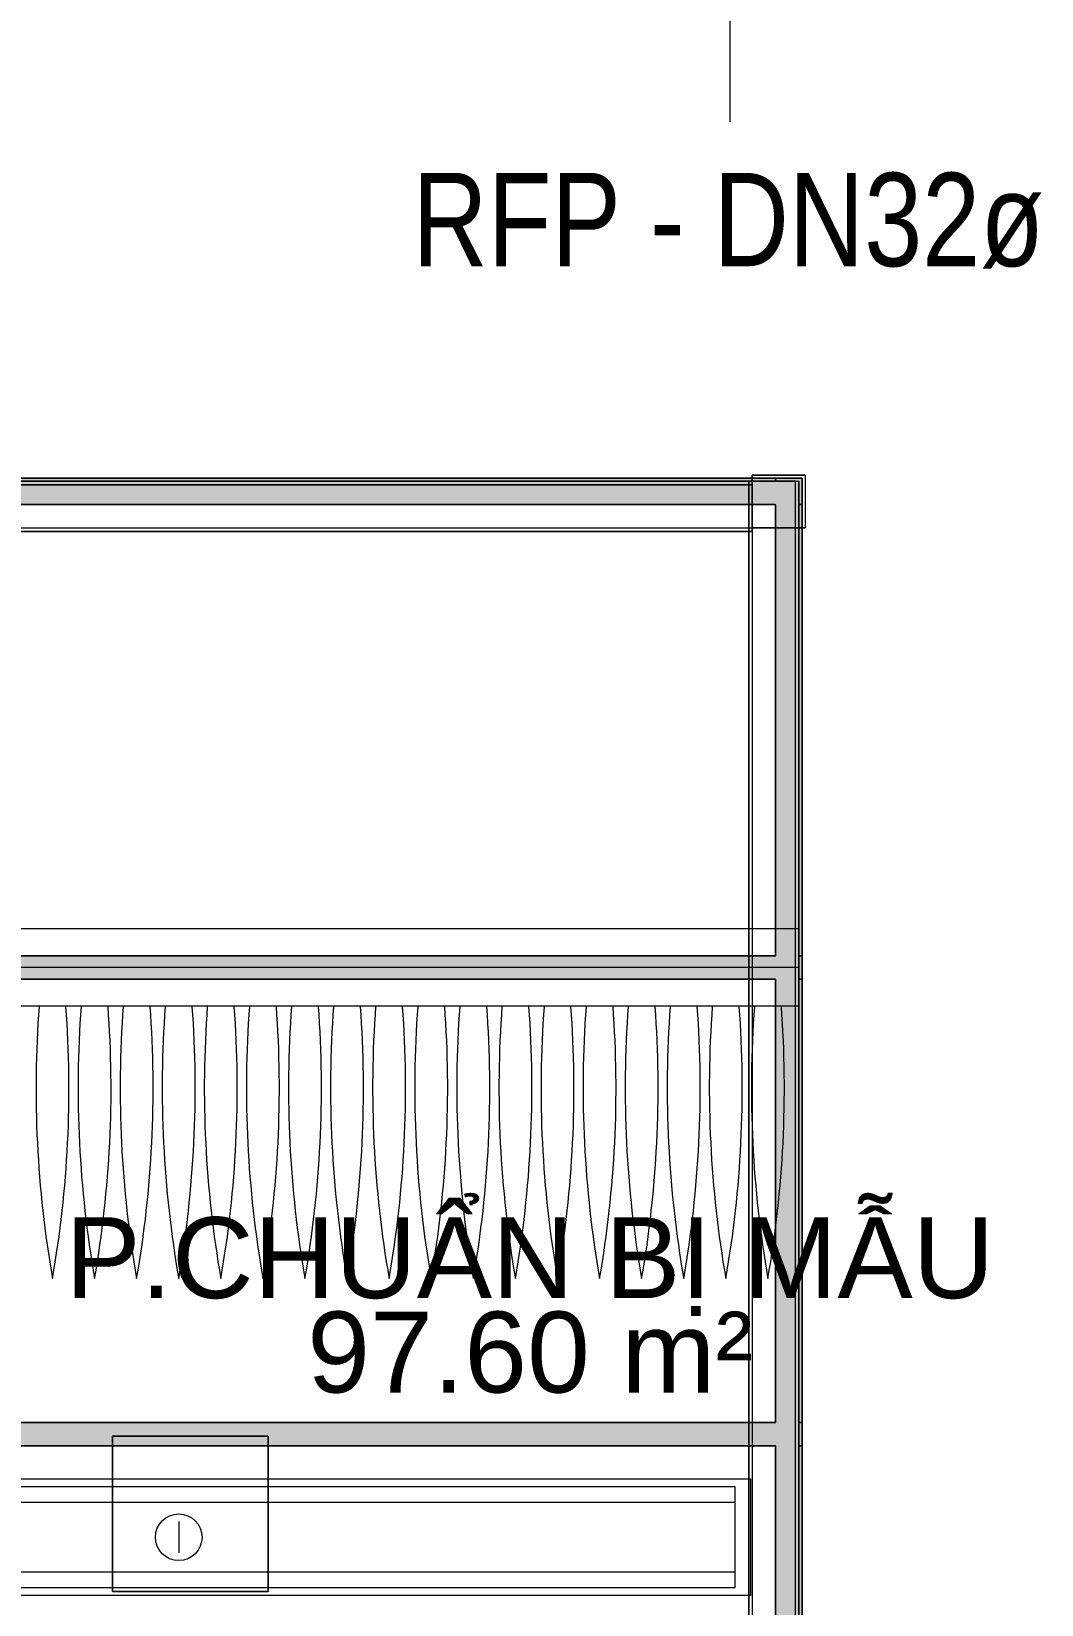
# Model space of a CAD drawing. Header units: millimetres. Extents: x -21597 to 3742, y 49379 to 62073.
# Drawn here: x -9589 to -8290, y 52119 to 54142 of the extents above; entities that cross this region are included whole.
import ezdxf

# ---------------------------------------------------------------- set-up
doc = ezdxf.new("R2010")
doc.units = ezdxf.units.MM
for name, color, linetype, lineweight in [('A-AREA-IDEN', 7, 'Continuous', 9), ('A-DETL-GENF', 7, 'Continuous', 5), ('M-EQPM', 7, 'Continuous', 5), ('P-PIPE-IDEN', 7, 'Continuous', 9)]:
    doc.layers.add(name, color=color, linetype=linetype, lineweight=lineweight)
doc.styles.add('Arial_1', font='arial.ttf', dxfattribs={"width": 0.8, "height": 120})
doc.styles.add('Arial_3', font='arial.ttf', dxfattribs={"height": 104})

# ---------------------------------------------------------------- blocks, each defined once
blk = doc.blocks.new('AHU - 2-2150388-MẶT BẰNG ỐNG GAS KHU H_N')
at = {"layer": 'M-EQPM', "true_color": 0xd8d8d8}
h = blk.add_hatch(color=254, dxfattribs=at)
h.paths.add_polyline_path([(1716.5, -423.3), (1716.5, 801.5), (-1716.5, 801.5), (-1716.5, -801.5), (1716.5, -801.5)])
h.paths.add_polyline_path([(1682.5, -423.3), (1682.5, -767.5), (577.5, -767.5), (577.5, 767.5), (1682.5, 767.5), (1682.5, 329.5)])
h.paths.add_polyline_path([(547.5, -767.5), (-472.5, -767.5), (-472.5, 767.5), (547.5, 767.5), (547.5, -423.3)])
h.paths.add_polyline_path([(-502.5, -423.3), (-502.5, -767.5), (-1072.5, -767.5), (-1072.5, 767.5), (-502.5, 767.5), (-502.5, 329.5)])
h.paths.add_polyline_path([(-1102.5, -423.3), (-1102.5, -767.5), (-1682.5, -767.5), (-1682.5, 767.5), (-1102.5, 767.5), (-1102.5, 329.5)])
at = {"layer": 'A-DETL-GENF'}
for p, q in [((-1137.5, -797.5), (-1137.5, 797.5)), ((-1137.5, 797.5), (-1037.5, 797.5)), ((-1087.5, 797.5), (-1087.5, -797.5)), ((-1037.5, 797.5), (-1037.5, -797.5)), ((-1037.5, 774.8), (-1037.5, 740.2)), ((-430, -735), (-430, 735)), ((-430, 735), (-280, 735)), ((-280, 735), (-280, -735)), ((-1037.5, 720.7), (-1037.5, 686.1)), ((-420, -715), (-420, 715)), ((-420, 715), (-290, 715)), ((-400, -715), (-400, 715)), ((-400, 715), (-310, 715)), ((-310, 715), (-310, -715)), ((-290, 715), (-290, -715)), ((-1037.5, 666.6), (-1037.5, 632)), ((-1037.5, 612.5), (-1037.5, 577.8)), ((-1037.5, 558.4), (-1037.5, 523.7)), ((-1037.5, 504.3), (-1037.5, 469.6)), ((-1037.5, 450.2), (-1037.5, 415.5)), ((-1037.5, 396.1), (-1037.5, 361.4)), ((-1037.5, 342), (-1037.5, 307.3)), ((-1037.5, 287.9), (-1037.5, 253.2)), ((-1037.5, 233.8), (-1037.5, 199.1)), ((-1037.5, 179.7), (-1037.5, 145)), ((-1037.5, 125.5), (-1037.5, 90.9)), ((-1037.5, 71.4), (-1037.5, 36.8)), ((-1037.5, 17.3), (-1037.5, -17.3)), ((-375.1, 0), (-334.9, 0)), ((-1037.5, -36.8), (-1037.5, -71.4)), ((-1037.5, -90.9), (-1037.5, -125.5)), ((-1037.5, -145), (-1037.5, -179.7))]:
    blk.add_line(p, q, dxfattribs=at)
blk.add_circle((-355, 0), 30, dxfattribs=at)
for centre, start, end in [((-932.6, -650), 80.12, 94.209), ((-932.6, 2165), 265.791, 279.88), ((-932.6, -704.1), 80.12, 94.209), ((-932.6, 2110.9), 265.791, 279.88), ((-932.6, -758.2), 80.12, 94.209), ((-932.6, 2056.8), 265.791, 279.88), ((-932.6, -812.3), 80.12, 94.209), ((-932.6, 2002.7), 265.791, 279.88), ((-932.6, -866.4), 80.12, 94.209), ((-932.6, 1948.6), 265.791, 279.88), ((-932.6, -920.5), 80.12, 94.209), ((-932.6, 1894.5), 265.791, 279.88), ((-932.6, -974.6), 80.12, 94.209), ((-932.6, 1840.4), 265.791, 279.88), ((-932.6, -1028.7), 80.12, 94.209), ((-932.6, 1786.2), 265.791, 279.88), ((-932.6, -1082.9), 80.12, 94.209), ((-932.6, 1732.1), 265.791, 279.88), ((-932.6, -1137), 80.12, 94.209), ((-932.6, 1678), 265.791, 279.88), ((-932.6, -1191.1), 80.12, 94.209), ((-932.6, 1623.9), 265.791, 279.88), ((-932.6, -1245.2), 80.12, 94.209), ((-932.6, 1569.8), 265.791, 279.88), ((-932.6, -1299.3), 80.12, 94.209), ((-932.6, 1515.7), 265.791, 279.88), ((-932.6, -1353.4), 80.12, 94.209), ((-932.6, 1461.6), 265.791, 279.88), ((-932.6, -1407.5), 80.12, 94.209), ((-932.6, 1407.5), 265.791, 279.88), ((-932.6, -1461.6), 80.12, 94.209), ((-932.6, 1353.4), 265.791, 279.88), ((-932.6, -1515.7), 80.12, 94.209), ((-932.6, 1299.3), 265.791, 279.88), ((-932.6, -1569.8), 80.12, 94.209), ((-932.6, 1245.2), 265.791, 279.88)]:
    blk.add_arc(centre, 1428.7, start, end, dxfattribs=at)
at = {"layer": 'M-EQPM'}
for p, q in [((-1720.5, 737.5), (-1720.5, 805.5)), ((-1720.5, 805.5), (-1720.5, 737.5)), ((-1720.5, 805.5), (-1720.5, 737.5)), ((-1720.5, 737.5), (-1720.5, 805.5)), ((-1720.5, 805.5), (-1652.5, 805.5)), ((-1720.5, 805.5), (-1652.5, 805.5)), ((-1720.5, 805.5), (-1652.5, 805.5)), ((-1720.5, 805.5), (-1652.5, 805.5)), ((-1716.5, 737.5), (-1716.5, 801.5)), ((-1716.5, 801.5), (-1652.5, 801.5)), ((-1716.5, 801.5), (-1652.5, 801.5)), ((-1716.5, 737.5), (-1716.5, 801.5)), ((-1716.5, 801.5), (-1652.5, 801.5)), ((-1716.5, 801.5), (-1652.5, 801.5)), ((-1716.5, 801.5), (-1716.5, 737.5)), ((-1716.5, 801.5), (-1716.5, 737.5)), ((-1716.5, 801.5), (1716.5, 801.5)), ((1716.5, 801.5), (-1716.5, 801.5)), ((-1716.5, 801.5), (-1716.5, -801.5)), ((-1716.5, 801.5), (-1716.5, -801.5)), ((-1712.5, -797.5), (-1712.5, 797.5)), ((-1712.5, 797.5), (1712.5, 797.5)), ((-1712.5, -797.5), (-1712.5, 797.5)), ((1712.5, 797.5), (-1712.5, 797.5)), ((1712.5, 793), (-1712.5, 793)), ((-1712.5, 733), (-1712.5, 793)), ((-1712.5, 793), (-1712.5, 791)), ((-1712.5, 793), (-1712.5, 791)), ((-1712.5, 793), (-1712.5, 733)), ((1712.5, 793), (-1712.5, 793)), ((1712.5, 793), (-1712.5, 793)), ((-1712.5, 791), (-1712.5, 740.2)), ((-1712.5, 740.2), (-1712.5, 791)), ((-1102.5, 801.5), (-1682.5, 801.5)), ((-1682.5, 801.5), (-1682.5, 797.5)), ((-1682.5, 797.5), (-1682.5, 801.5)), ((-1682.5, 801.5), (-1102.5, 801.5)), ((-1102.5, 797.5), (-1682.5, 797.5)), ((-1682.5, 797.5), (-1102.5, 797.5)), ((-1652.5, 801.5), (-1652.5, 805.5)), ((-1652.5, 805.5), (-1652.5, 737.5)), ((-1652.5, 737.5), (-1652.5, 805.5)), ((-1652.5, 805.5), (-1652.5, 801.5)), ((-1652.5, 737.5), (-1652.5, 801.5)), ((-1652.5, 801.5), (-1652.5, 737.5)), ((-1102.5, 801.5), (-1102.5, 797.5)), ((-1102.5, 797.5), (-1102.5, 801.5)), ((-502.5, 801.5), (-1072.5, 801.5)), ((-1072.5, 797.5), (-1072.5, 801.5)), ((-1072.5, 801.5), (-502.5, 801.5)), ((-1072.5, 801.5), (-1072.5, 797.5)), ((-502.5, 797.5), (-1072.5, 797.5)), ((-1072.5, 797.5), (-502.5, 797.5)), ((-502.5, 801.5), (-502.5, 797.5)), ((-502.5, 797.5), (-502.5, 801.5)), ((547.5, 801.5), (-472.5, 801.5)), ((-472.5, 797.5), (-472.5, 801.5)), ((-472.5, 801.5), (547.5, 801.5)), ((-472.5, 801.5), (-472.5, 797.5)), ((547.5, 797.5), (-472.5, 797.5)), ((-472.5, 797.5), (547.5, 797.5)), ((-1716.5, -767.5), (-1716.5, 767.5)), ((-1716.5, 767.5), (-1716.5, -767.5)), ((-1716.5, 767.5), (-1712.5, 767.5)), ((-1712.5, 767.5), (-1716.5, 767.5)), ((-1712.5, 767.5), (-1712.5, -767.5)), ((-1712.5, 767.5), (-1712.5, -767.5)), ((-1102.5, 767.5), (-1682.5, 767.5)), ((-1682.5, -767.5), (-1682.5, 767.5)), ((-1682.5, 767.5), (-1682.5, -767.5)), ((-1682.5, 767.5), (-1102.5, 767.5)), ((-1102.5, -767.5), (-1102.5, 767.5)), ((-1102.5, 767.5), (-1102.5, -767.5)), ((-502.5, 767.5), (-1072.5, 767.5)), ((-1072.5, -767.5), (-1072.5, 767.5)), ((-1072.5, 767.5), (-502.5, 767.5)), ((-1072.5, 767.5), (-1072.5, -767.5)), ((-502.5, -767.5), (-502.5, 767.5)), ((-502.5, 767.5), (-502.5, -767.5)), ((547.5, 767.5), (-472.5, 767.5)), ((-472.5, -767.5), (-472.5, 767.5)), ((-472.5, 767.5), (547.5, 767.5)), ((-472.5, 767.5), (-472.5, -767.5)), ((-1652.5, 737.5), (-1720.5, 737.5)), ((-1720.5, 737.5), (-1716.5, 737.5)), ((-1716.5, 737.5), (-1720.5, 737.5)), ((-1720.5, 737.5), (-1652.5, 737.5)), ((-1652.5, 737.5), (-1716.5, 737.5)), ((-1716.5, 737.5), (-1652.5, 737.5)), ((-1712.5, 737.5), (-1712.5, 740.2)), ((-1712.5, 737.5), (-1712.5, 740.2)), ((-1712.5, 737.5), (1712.5, 737.5)), ((-1712.5, 733), (1712.5, 733)), ((1712.5, 733), (-1712.5, 733)), ((-1708, 737.5), (-1708, -737.5)), ((-1648, 737.5), (-1708, 737.5)), ((-1706, 737.5), (-1708, 737.5)), ((-1706, 737.5), (-1708, 737.5)), ((-1708, 737.5), (-1648, 737.5)), ((-1708, -737.5), (-1708, 737.5)), ((-1708, -737.5), (-1708, 737.5)), ((-1706, 737.5), (-1655.2, 737.5)), ((-1655.2, 737.5), (-1706, 737.5)), ((-1655.2, 737.5), (-1652.5, 737.5)), ((-1655.2, 737.5), (-1652.5, 737.5)), ((-1652.5, -737.5), (-1652.5, 737.5)), ((-1648, 737.5), (-1648, -737.5)), ((-1648, -737.5), (-1648, 737.5))]:
    blk.add_line(p, q, dxfattribs=at)
blk = doc.blocks.new('Quat - Standard-1200189-MẶT BẰNG ỐNG GAS KHU H_N')
at = {"layer": 'M-EQPM'}
for p, q in [((100, 100), (-100, 100)), ((-100, 100), (-100, -100)), ((-100, -100), (-100, 100)), ((-100, 100), (100, 100)), ((100, -100), (100, 100)), ((100, 100), (100, -100)), ((-100, -100), (100, -100)), ((100, -100), (-100, -100))]:
    blk.add_line(p, q, dxfattribs=at)
blk = doc.blocks.new('AK-SGS-M3-Hrvt_rvt-1-MẶT BẰNG ỐNG GAS KHU H_N')
at = {"layer": 'M-EQPM', "lineweight": 25, "rotation": 270.0000000000001}
for name, p in [('AHU - 2-2150388-MẶT BẰNG ỐNG GAS KHU H_N', (-9399.8, 51850.9)), ('Quat - Standard-1200189-MẶT BẰNG ỐNG GAS KHU H_N', (-9384.8, 52235.9))]:
    blk.add_blockref(name, p, dxfattribs=at)

msp = doc.modelspace()

# ---------------------------------------------------------------- linework, layer by layer
at = {"layer": 'P-PIPE-IDEN'}
msp.add_line((-8691.2, 54815.6), (-8691.2, 54025.3), dxfattribs=at)

# ---------------------------------------------------------------- block references
at = {"lineweight": 5}
msp.add_blockref('AK-SGS-M3-Hrvt_rvt-1-MẶT BẰNG ỐNG GAS KHU H_N', (0, 0), dxfattribs=at)

# ---------------------------------------------------------------- texts
at = {"layer": 'A-AREA-IDEN', "char_height": 104, "line_spacing_factor": 0.936439, "style": 'Arial_3'}
for s, insert, width, attachment_point in [('\\pxqc,t9.76923,19.53846,29.30769,39.07692,48.84615,58.61538,68.38462,78.15385,87.92308,97.69231,107.46154,117.23077,127,136.76923,146.53846,156.30769,166.07692,175.84615,185.61538,195.38462,205.15385,214.92308,224.69231,234.46154,244.23077,254,263.76923,273.53846,283.30769,293.07692,302.84615,312.61538;{P.CHUẨN BỊ MẪU}', (-8948.4, 52490.3), 1180, 8), ('\\pxqc,t9.76923,19.53846,29.30769,39.07692,48.84615,58.61538,68.38462,78.15385,87.92308,97.69231,107.46154,117.23077,127,136.76923,146.53846,156.30769,166.07692,175.84615,185.61538,195.38462,205.15385,214.92308,224.69231,234.46154,244.23077,254,263.76923,273.53846,283.30769,293.07692,302.84615,312.61538;{97.60 m²}', (-8948, 52443.2), 571.2, 5)]:
    msp.add_mtext(s, dxfattribs=dict(at, insert=insert, width=width, attachment_point=attachment_point))
at = {"layer": 'P-PIPE-IDEN', "color": 1, "lineweight": 30, "true_color": 0xff0000, "insert": (-8693.4, 53898.3), "char_height": 120, "width": 830.08, "attachment_point": 5, "line_spacing_factor": 0.936439, "style": 'Arial_1'}
msp.add_mtext('\\pxqc,t6.66667,13.33333,20,26.66667,33.33333,40,46.66667,53.33333,60,66.66667,73.33333,80,86.66667,93.33333,100,106.66667,113.33333,120,126.66667,133.33333,140,146.66667,153.33333,160,166.66667,173.33333,180,186.66667,193.33333,200,206.66667,213.33333;{RFP - DN32ø}', dxfattribs=at)

doc.saveas('drawing.dxf')
